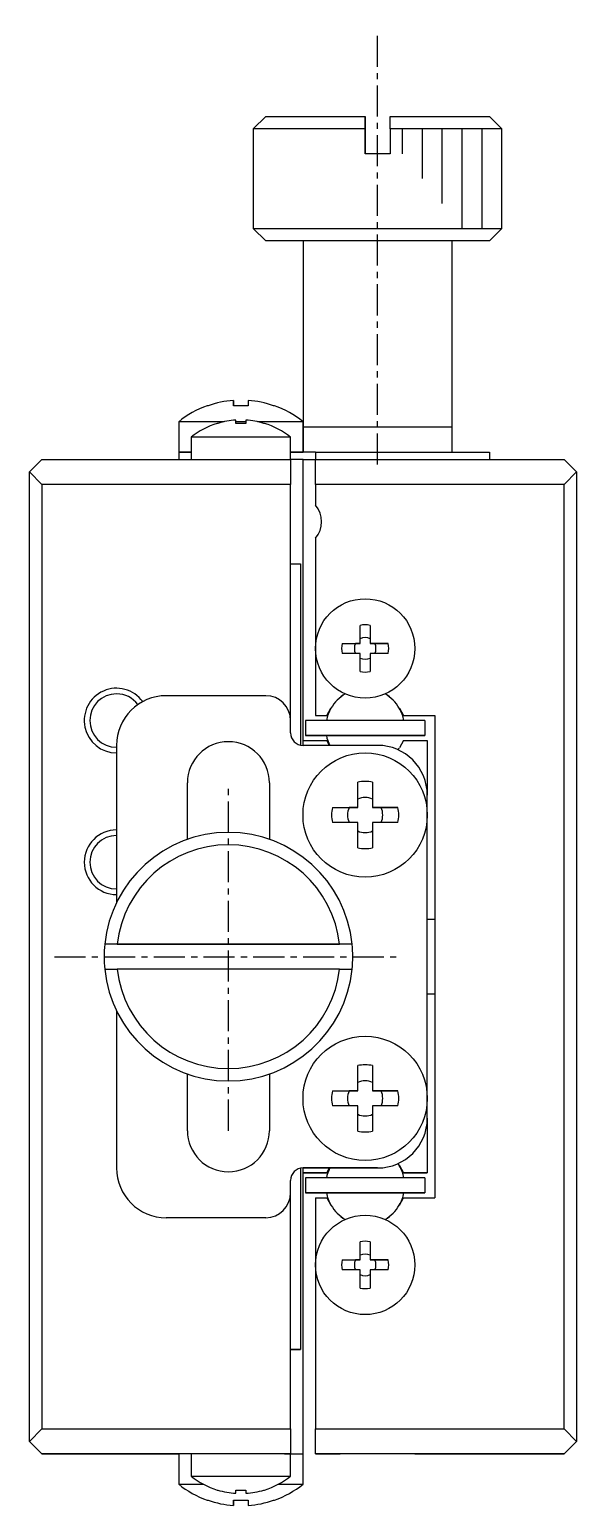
# Model space of a CAD drawing. Extents: x 10 to 270, y 10 to 154.
# Drawn here: x 45.1 to 67.1, y 58.3 to 117.7 of the extents above; entities that cross this region are included whole.
import ezdxf

# ---------------------------------------------------------------- set-up
doc = ezdxf.new("R2010")
doc.units = 0
doc.linetypes.add('CENTER', pattern=[2, 1.25, -0.25, 0.25, -0.25])
doc.layers.get('0').update_dxf_attribs({"linetype": 'CONTINUOUS'})
doc.layers.add('CENTER', color=1, linetype='CENTER')

msp = doc.modelspace()

# ---------------------------------------------------------------- linework, layer by layer
at = {"color": 7, "linetype": 'CONTINUOUS'}
for p, q in [((54.576, 114.202), (54.076, 113.702)), ((54.576, 114.202), (58.576, 114.202)), ((58.576, 114.202), (58.576, 113.702)), ((58.576, 113.702), (58.576, 114.202)), ((59.576, 114.202), (63.576, 114.202)), ((59.576, 113.702), (59.576, 114.202)), ((64.076, 113.702), (63.576, 114.202)), ((58.576, 113.702), (54.076, 113.702)), ((54.076, 113.702), (54.076, 109.702)), ((58.576, 113.702), (58.576, 112.702)), ((58.576, 112.702), (58.576, 113.702)), ((64.076, 113.702), (59.576, 113.702)), ((59.576, 113.702), (59.576, 112.702)), ((64.076, 109.702), (64.076, 113.702)), ((59.576, 112.702), (58.576, 112.702)), ((54.076, 109.702), (64.076, 109.702)), ((54.076, 109.702), (54.576, 109.202)), ((63.576, 109.202), (64.076, 109.702)), ((56.076, 109.202), (54.576, 109.202)), ((63.576, 109.202), (54.576, 109.202)), ((59.076, 109.202), (56.076, 109.202)), ((62.076, 109.202), (56.076, 109.202)), ((56.076, 109.202), (56.076, 101.924)), ((62.076, 109.202), (59.076, 109.202)), ((63.576, 109.202), (62.076, 109.202)), ((62.076, 101.702), (62.076, 109.202)), ((53.276, 102.567), (53.276, 102.779)), ((53.276, 102.779), (53.276, 102.567)), ((53.276, 102.779), (53.276, 102.779)), ((53.876, 102.779), (53.876, 102.567)), ((52.259, 102.567), (52.226, 102.567)), ((52.259, 102.567), (52.226, 102.567)), ((52.259, 102.567), (52.226, 102.567)), ((52.259, 102.567), (52.226, 102.567)), ((53.876, 102.567), (53.276, 102.567)), ((53.876, 102.567), (53.276, 102.567)), ((54.926, 102.567), (54.892, 102.567)), ((54.926, 102.567), (54.892, 102.567)), ((54.926, 102.567), (54.892, 102.567)), ((54.926, 102.567), (54.892, 102.567)), ((51.076, 101.925), (51.076, 101.924)), ((52.905, 101.924), (51.076, 101.924)), ((51.076, 101.924), (51.076, 100.702)), ((52.647, 101.858), (52.626, 101.858)), ((52.647, 101.858), (52.626, 101.858)), ((53.376, 101.858), (53.376, 101.989)), ((53.576, 101.924), (53.376, 101.924)), ((53.776, 101.858), (53.376, 101.858)), ((53.776, 101.924), (53.576, 101.924)), ((53.776, 101.989), (53.776, 101.858)), ((56.076, 101.925), (54.246, 101.925)), ((56.076, 101.924), (54.247, 101.924)), ((54.526, 101.858), (54.504, 101.858)), ((54.526, 101.858), (54.504, 101.858)), ((56.076, 101.924), (56.076, 101.925)), ((56.076, 100.702), (56.076, 101.924)), ((56.076, 101.924), (56.076, 101.702)), ((59.076, 101.702), (56.076, 101.702)), ((59.076, 101.702), (56.076, 101.702)), ((56.076, 101.702), (56.076, 100.702)), ((62.076, 101.702), (59.076, 101.702)), ((62.076, 101.702), (59.076, 101.702)), ((62.076, 100.702), (62.076, 101.702)), ((55.576, 101.3), (51.576, 101.3)), ((51.576, 101.3), (51.576, 100.402)), ((55.576, 100.402), (55.576, 101.3)), ((45.076, 99.902), (45.576, 100.402)), ((45.576, 100.402), (55.576, 100.402)), ((51.076, 100.702), (51.076, 100.402)), ((51.076, 100.702), (51.576, 100.702)), ((51.576, 100.702), (51.076, 100.702)), ((51.576, 100.702), (51.076, 100.702)), ((55.576, 100.702), (56.076, 100.702)), ((56.076, 100.702), (55.576, 100.702)), ((56.076, 100.702), (55.576, 100.702)), ((55.576, 100.402), (55.576, 99.402)), ((56.076, 100.402), (55.576, 100.402)), ((56.576, 100.702), (56.076, 100.702)), ((56.076, 100.402), (56.576, 100.402)), ((56.076, 100.402), (56.576, 100.402)), ((56.076, 89.102), (56.076, 100.402)), ((56.576, 100.702), (56.576, 100.402)), ((56.576, 100.702), (57.576, 100.702)), ((56.576, 100.402), (66.576, 100.402)), ((56.576, 99.402), (56.576, 100.402)), ((57.576, 100.702), (61.576, 100.702)), ((61.576, 100.702), (63.576, 100.702)), ((63.576, 100.702), (63.576, 100.402)), ((66.576, 100.402), (67.076, 99.902)), ((45.076, 60.902), (45.076, 99.902)), ((45.576, 99.402), (45.076, 99.902)), ((67.076, 99.902), (66.576, 99.402)), ((67.076, 99.902), (67.076, 94.902)), ((45.576, 99.402), (45.576, 61.402)), ((55.576, 99.402), (45.576, 99.402)), ((55.576, 89.902), (55.576, 99.402)), ((56.576, 99.402), (56.576, 98.563)), ((66.576, 99.402), (56.576, 99.402)), ((66.576, 61.402), (66.576, 99.402)), ((56.576, 97.24), (56.576, 92.802)), ((55.576, 96.202), (55.976, 96.202)), ((55.976, 96.202), (55.976, 88.912)), ((67.076, 94.902), (67.076, 79.102)), ((58.376, 93.002), (58.376, 93.731)), ((58.776, 93.731), (58.776, 93.002)), ((56.576, 92.802), (56.576, 90.102)), ((57.647, 93.002), (58.376, 93.002)), ((57.647, 93.002), (58.189, 93.002)), ((58.376, 93.002), (58.189, 93.002)), ((58.776, 93.002), (59.504, 93.002)), ((58.962, 93.002), (58.776, 93.002)), ((59.504, 93.002), (58.962, 93.002)), ((58.376, 92.602), (57.647, 92.602)), ((58.376, 91.873), (58.376, 92.602)), ((58.776, 92.602), (58.776, 91.873)), ((59.504, 92.602), (58.776, 92.602)), ((54.576, 90.902), (50.576, 90.902)), ((57.031, 90.102), (57.201, 90.396)), ((57.031, 90.102), (57.201, 90.396)), ((59.951, 90.396), (60.12, 90.102)), ((59.951, 90.396), (60.12, 90.102)), ((55.576, 89.402), (55.576, 89.902)), ((60.976, 89.902), (56.176, 89.902)), ((56.176, 89.902), (56.176, 89.302)), ((56.576, 90.102), (57.031, 90.102)), ((56.576, 90.102), (57.031, 90.102)), ((60.12, 90.102), (61.376, 90.102)), ((60.12, 90.102), (61.376, 90.102)), ((60.976, 89.902), (60.976, 89.302)), ((61.376, 90.102), (61.376, 81.902)), ((56.076, 88.902), (56.076, 89.102)), ((56.076, 89.102), (57.031, 89.102)), ((56.176, 89.302), (60.976, 89.302)), ((57.017, 89.302), (56.176, 89.302)), ((57.017, 89.302), (56.926, 89.302)), ((57.017, 89.302), (56.926, 89.302)), ((57.017, 89.302), (56.926, 89.302)), ((57.017, 89.302), (56.926, 89.302)), ((57.017, 89.302), (56.926, 89.302)), ((60.226, 89.302), (56.926, 89.302)), ((57.017, 89.302), (56.926, 89.302)), ((57.017, 89.302), (56.926, 89.302)), ((57.017, 89.302), (56.926, 89.302)), ((57.017, 89.302), (56.926, 89.302)), ((57.017, 89.302), (56.926, 89.302)), ((57.017, 89.302), (56.926, 89.302)), ((57.017, 89.302), (56.926, 89.302)), ((57.017, 89.302), (56.926, 89.302)), ((57.017, 89.302), (56.926, 89.302)), ((57.017, 89.302), (56.926, 89.302)), ((57.147, 88.902), (57.031, 89.102)), ((60.12, 89.102), (59.951, 88.808)), ((60.12, 89.102), (61.076, 89.102)), ((60.976, 89.302), (60.135, 89.302)), ((60.226, 89.302), (60.135, 89.302)), ((60.226, 89.302), (60.135, 89.302)), ((60.226, 89.302), (60.135, 89.302)), ((60.226, 89.302), (60.135, 89.302)), ((60.226, 89.302), (60.135, 89.302)), ((60.226, 89.302), (60.135, 89.302)), ((61.076, 89.102), (61.076, 86.902)), ((48.576, 88.902), (48.576, 82.581)), ((59.076, 88.902), (56.076, 88.902)), ((51.426, 85.122), (51.426, 87.402)), ((54.726, 87.402), (54.726, 85.122)), ((58.276, 86.402), (58.276, 87.418)), ((58.876, 87.418), (58.876, 86.402)), ((61.076, 86.102), (61.076, 86.902)), ((57.259, 86.402), (58.276, 86.402)), ((57.259, 86.402), (57.934, 86.402)), ((58.276, 86.402), (57.934, 86.402)), ((58.876, 86.402), (59.892, 86.402)), ((59.218, 86.402), (58.876, 86.402)), ((59.892, 86.402), (59.218, 86.402)), ((61.076, 84.102), (61.076, 86.102)), ((58.276, 85.802), (57.259, 85.802)), ((58.276, 84.786), (58.276, 85.802)), ((58.876, 85.802), (58.876, 84.786)), ((59.892, 85.802), (58.876, 85.802)), ((61.076, 74.702), (61.076, 84.102)), ((61.376, 81.902), (61.076, 81.902)), ((61.376, 81.902), (61.376, 81.702)), ((61.376, 81.702), (61.376, 81.477)), ((61.376, 81.477), (61.376, 70.702)), ((58.051, 80.902), (48.101, 80.902)), ((48.604, 80.902), (48.101, 80.902)), ((48.604, 80.902), (57.548, 80.902)), ((58.051, 80.902), (57.548, 80.902)), ((48.101, 79.902), (48.604, 79.902)), ((57.548, 79.902), (48.604, 79.902)), ((57.548, 79.902), (58.051, 79.902)), ((67.076, 79.102), (67.076, 78.902)), ((61.076, 78.902), (61.376, 78.902)), ((67.076, 78.902), (67.076, 62.902)), ((48.576, 78.222), (48.576, 71.902)), ((58.276, 75.002), (58.276, 76.018)), ((58.876, 76.018), (58.876, 75.002)), ((51.426, 73.402), (51.426, 75.682)), ((54.726, 75.682), (54.726, 73.402)), ((57.259, 75.002), (58.276, 75.002)), ((57.259, 75.002), (57.934, 75.002)), ((58.276, 75.002), (57.934, 75.002)), ((58.876, 75.002), (59.892, 75.002)), ((59.218, 75.002), (58.876, 75.002)), ((59.892, 75.002), (59.218, 75.002)), ((58.276, 74.402), (57.259, 74.402)), ((58.276, 73.386), (58.276, 74.402)), ((58.876, 74.402), (58.876, 73.386)), ((59.892, 74.402), (58.876, 74.402)), ((61.076, 74.102), (61.076, 74.702)), ((61.076, 73.902), (61.076, 74.102)), ((61.076, 73.902), (61.076, 71.702)), ((55.976, 71.892), (55.976, 64.602)), ((56.076, 71.902), (59.076, 71.902)), ((59.076, 71.902), (56.076, 71.902)), ((56.076, 71.702), (56.076, 71.902)), ((57.031, 71.702), (57.147, 71.902)), ((57.147, 71.902), (57.031, 71.702)), ((59.951, 71.996), (60.12, 71.702)), ((60.12, 71.702), (59.951, 71.996)), ((55.576, 70.902), (55.576, 71.402)), ((57.031, 71.702), (56.076, 71.702)), ((56.076, 71.702), (57.031, 71.702)), ((56.076, 60.402), (56.076, 71.702)), ((60.976, 71.502), (56.176, 71.502)), ((56.176, 71.502), (56.176, 70.902)), ((61.076, 71.702), (60.12, 71.702)), ((60.12, 71.702), (61.076, 71.702)), ((60.976, 71.502), (60.976, 70.902)), ((55.576, 61.402), (55.576, 70.902)), ((56.176, 70.902), (60.976, 70.902)), ((57.017, 70.902), (56.176, 70.902)), ((56.576, 70.702), (57.031, 70.702)), ((56.576, 70.702), (56.576, 68.002)), ((57.017, 70.902), (56.926, 70.902)), ((57.017, 70.902), (56.926, 70.902)), ((57.017, 70.902), (56.926, 70.902)), ((57.017, 70.902), (56.926, 70.902)), ((60.226, 70.902), (56.926, 70.902)), ((57.017, 70.902), (56.926, 70.902)), ((57.017, 70.902), (56.926, 70.902)), ((57.017, 70.902), (56.926, 70.902)), ((57.017, 70.902), (56.926, 70.902)), ((57.017, 70.902), (56.926, 70.902)), ((57.017, 70.902), (56.926, 70.902)), ((57.017, 70.902), (56.926, 70.902)), ((57.017, 70.902), (56.926, 70.902)), ((57.017, 70.902), (56.926, 70.902)), ((57.017, 70.902), (56.926, 70.902)), ((57.017, 70.902), (56.926, 70.902)), ((57.031, 70.702), (57.201, 70.408)), ((59.951, 70.408), (60.12, 70.702)), ((60.12, 70.702), (61.376, 70.702)), ((60.976, 70.902), (60.135, 70.902)), ((60.226, 70.902), (60.135, 70.902)), ((60.226, 70.902), (60.135, 70.902)), ((60.226, 70.902), (60.135, 70.902)), ((60.226, 70.902), (60.135, 70.902)), ((60.226, 70.902), (60.135, 70.902)), ((60.226, 70.902), (60.135, 70.902)), ((60.226, 70.902), (60.135, 70.902)), ((60.226, 70.902), (60.135, 70.902)), ((60.226, 70.902), (60.135, 70.902)), ((54.576, 69.902), (50.576, 69.902)), ((54.576, 69.902), (50.576, 69.902)), ((58.376, 68.202), (58.376, 68.931)), ((58.776, 68.931), (58.776, 68.202)), ((56.576, 68.002), (56.576, 61.402)), ((57.647, 68.202), (58.376, 68.202)), ((57.647, 68.202), (58.189, 68.202)), ((58.376, 67.802), (57.647, 67.802)), ((58.376, 68.202), (58.189, 68.202)), ((58.376, 67.073), (58.376, 67.802)), ((58.776, 68.202), (59.504, 68.202)), ((58.962, 68.202), (58.776, 68.202)), ((58.776, 67.802), (58.776, 67.073)), ((59.504, 67.802), (58.776, 67.802)), ((59.504, 68.202), (58.962, 68.202)), ((55.976, 64.602), (55.576, 64.602)), ((55.576, 64.602), (55.976, 64.602)), ((67.076, 62.902), (67.076, 60.902)), ((45.076, 60.902), (45.576, 61.402)), ((45.576, 61.402), (55.576, 61.402)), ((55.576, 61.402), (55.576, 60.402)), ((56.576, 61.402), (66.576, 61.402)), ((56.576, 60.402), (56.576, 61.402)), ((66.576, 61.402), (67.076, 60.902)), ((45.576, 60.402), (45.076, 60.902)), ((45.076, 60.902), (45.576, 60.402)), ((45.426, 60.552), (45.076, 60.902)), ((45.076, 60.902), (45.426, 60.552)), ((67.076, 60.902), (66.576, 60.402)), ((66.576, 60.402), (67.076, 60.902)), ((55.576, 60.402), (45.576, 60.402)), ((45.576, 60.402), (51.076, 60.402)), ((51.576, 60.402), (50.776, 60.402)), ((51.076, 60.402), (50.776, 60.402)), ((51.076, 60.402), (51.076, 59.179)), ((51.576, 60.402), (51.576, 59.504)), ((55.326, 60.402), (55.576, 60.402)), ((55.326, 60.402), (55.576, 60.402)), ((55.576, 60.402), (56.076, 60.402)), ((55.576, 59.504), (55.576, 60.402)), ((56.076, 59.179), (56.076, 60.402)), ((66.576, 60.402), (56.576, 60.402)), ((56.576, 60.402), (57.576, 60.402)), ((60.576, 60.402), (66.576, 60.402)), ((51.576, 59.504), (55.576, 59.504)), ((51.076, 59.179), (52.068, 59.179)), ((52.626, 58.946), (52.647, 58.946)), ((52.626, 58.946), (52.647, 58.946)), ((53.376, 58.946), (53.776, 58.946)), ((53.376, 58.814), (53.376, 58.946)), ((53.776, 58.946), (53.776, 58.814)), ((54.504, 58.946), (54.526, 58.946)), ((54.504, 58.946), (54.526, 58.946)), ((55.084, 59.179), (56.076, 59.179)), ((52.226, 58.537), (52.259, 58.537)), ((52.226, 58.537), (52.259, 58.537)), ((53.276, 58.537), (53.876, 58.537)), ((53.276, 58.324), (53.276, 58.537)), ((53.276, 58.537), (53.276, 58.324)), ((53.276, 58.324), (53.276, 58.537)), ((53.276, 58.324), (53.276, 58.537)), ((53.876, 58.537), (53.876, 58.324)), ((54.892, 58.537), (54.926, 58.537)), ((54.892, 58.537), (54.926, 58.537))]:
    msp.add_line(p, q, dxfattribs=at)
at = {"color": 3, "linetype": 'CONTINUOUS'}
for p, q in [((60.076, 112.702), (60.076, 113.702)), ((60.876, 111.702), (60.876, 113.702)), ((61.676, 110.702), (61.676, 113.702)), ((62.476, 109.702), (62.476, 113.702)), ((63.276, 109.702), (63.276, 113.702))]:
    msp.add_line(p, q, dxfattribs=at)
at = {"color": 7, "linetype": 'CONTINUOUS'}
for centre, radius in [((58.576, 92.802), 2), ((58.576, 86.102), 2.5), ((58.576, 74.702), 2.5), ((58.576, 68.002), 2)]:
    msp.add_circle(centre, radius, dxfattribs=at)
for centre, radius, start, end in [((53.576, 98.802), 3.989, 94.31339, 109.2682), ((53.576, 98.802), 3.989, 70.7318, 85.68661), ((53.576, 98.802), 4, 109.72463, 128.68219), ((53.576, 98.802), 4, 109.72463, 128.68219), ((53.576, 98.802), 4, 51.31781, 70.27537), ((53.576, 98.802), 4, 51.31781, 70.27537), ((53.576, 98.802), 3.2, 107.27, 128.68219), ((53.576, 98.802), 3.194, 93.59035, 106.90526), ((53.576, 98.802), 3.194, 73.09474, 86.40965), ((53.576, 98.802), 3.2, 51.31781, 72.73), ((55.826, 97.902), 1, 318.59038, 41.40962), ((58.576, 92.802), 0.95, 77.8468, 102.1532), ((58.576, 92.802), 0.435, 62.63352, 117.36648), ((58.576, 92.802), 0.95, 167.8468, 192.1532), ((58.576, 92.802), 0.435, 152.63352, 207.36648), ((58.576, 92.802), 0.435, 332.63352, 27.36648), ((58.576, 92.802), 0.95, 347.8468, 12.1532), ((58.576, 92.802), 0.435, 242.63352, 297.36648), ((58.576, 92.802), 0.95, 257.8468, 282.1532), ((48.576, 89.902), 1.075, 90, 270), ((48.576, 89.902), 1.075, 36.79492, 90), ((50.576, 88.902), 2, 90, 180), ((54.576, 89.902), 1, 0, 90), ((58.691, 89.487), 1.75, 121.88154, 135), ((58.576, 89.602), 1.587, 120.43319, 135.00025), ((58.576, 89.602), 1.587, 44.99975, 59.56681), ((58.461, 89.487), 1.75, 45, 58.11846), ((58.576, 89.602), 1.587, 149.99997, 169.10693), ((58.576, 89.602), 1.587, 135, 150), ((58.576, 89.602), 1.587, 30, 45), ((58.576, 89.602), 1.587, 10.89309, 30.00003), ((56.076, 89.402), 0.5, 180, 270), ((58.576, 89.602), 1.587, 190.89309, 206.16414), ((53.076, 87.402), 1.65, 0, 180), ((59.076, 86.902), 2, 0, 90), ((58.576, 89.602), 1.587, 326.45538, 330), ((58.576, 86.102), 1.35, 77.16041, 102.83959), ((58.576, 86.102), 0.708, 64.94809, 115.05191), ((58.576, 86.102), 1.35, 167.16041, 192.83959), ((58.576, 86.102), 0.708, 154.94809, 205.05191), ((58.576, 86.102), 0.708, 334.94809, 25.05191), ((58.576, 86.102), 1.35, 347.16041, 12.83959), ((48.576, 84.202), 1.075, 90, 270), ((53.076, 80.402), 5, 5.73795, 174.25961), ((58.576, 86.102), 0.708, 244.94809, 295.05191), ((53.076, 80.402), 4.5, 6.37815, 173.61941), ((58.576, 86.102), 1.35, 257.16041, 282.83959), ((53.076, 80.402), 5, 174.25961, 185.73795), ((53.076, 80.402), 5, 354.25961, 5.73795), ((53.076, 80.402), 5, 185.73795, 354.25961), ((53.076, 80.402), 4.5, 186.37815, 353.61941), ((58.576, 74.702), 1.35, 77.16041, 102.83959), ((58.576, 74.702), 0.708, 64.94809, 115.05191), ((58.576, 74.702), 1.35, 167.16041, 192.83959), ((58.576, 74.702), 0.708, 154.94809, 205.05191), ((58.576, 74.702), 0.708, 334.94809, 25.05191), ((58.576, 74.702), 1.35, 347.16041, 12.83959), ((58.576, 74.702), 0.708, 244.94809, 295.05191), ((59.076, 73.902), 2, 270, 0), ((53.076, 73.402), 1.65, 180, 0), ((58.576, 74.702), 1.35, 257.16041, 282.83959), ((50.576, 71.902), 2, 180, 270), ((56.076, 71.402), 0.5, 90, 180), ((58.576, 71.202), 1.587, 153.83577, 169.10694), ((58.576, 71.202), 1.587, 30, 33.54462), ((58.576, 71.202), 1.587, 10.89306, 30), ((54.576, 70.902), 1, 270, 0), ((58.576, 71.202), 1.587, 190.89311, 210), ((58.576, 71.202), 1.587, 330, 349.10692), ((58.576, 71.202), 1.587, 210, 225), ((58.691, 71.317), 1.75, 225, 238.11847), ((58.576, 71.202), 1.587, 225.00025, 239.56674), ((58.576, 71.202), 1.587, 300.43326, 314.99975), ((58.461, 71.317), 1.75, 301.88153, 315), ((58.576, 71.202), 1.587, 315, 330), ((58.576, 68.002), 0.95, 77.8468, 102.1532), ((58.576, 68.002), 0.435, 62.63352, 117.36648), ((58.576, 68.002), 0.95, 167.8468, 192.1532), ((58.576, 68.002), 0.435, 152.63352, 207.36648), ((58.576, 68.002), 0.435, 332.63352, 27.36648), ((58.576, 68.002), 0.95, 347.8468, 12.1532), ((58.576, 68.002), 0.435, 242.63352, 297.36648), ((58.576, 68.002), 0.95, 257.8468, 282.1532), ((53.576, 62.002), 3.2, 231.31781, 252.73), ((53.576, 62.002), 3.2, 287.27, 308.68219), ((53.576, 62.302), 4, 231.31781, 250.27537), ((53.576, 62.002), 3.194, 253.09474, 266.40965), ((53.576, 62.002), 3.194, 273.59035, 286.90526), ((53.576, 62.302), 4, 289.72463, 308.68219), ((53.576, 62.302), 3.989, 250.7318, 265.68661), ((53.576, 62.302), 3.989, 274.31339, 289.2682)]:
    msp.add_arc(centre, radius, start, end, dxfattribs=at)
at = {"color": 3, "linetype": 'CONTINUOUS'}
for centre, start in [((48.576, 89.902), 35.87386), ((48.576, 84.202), 90)]:
    msp.add_arc(centre, 1.3, start, 270, dxfattribs=at)
at = {"layer": 'CENTER', "color": 1, "linetype": 'CENTER'}
for p, q in [((59.076, 100.202), (59.076, 117.702)), ((53.076, 73.402), (53.076, 87.402)), ((46.076, 80.402), (60.076, 80.402))]:
    msp.add_line(p, q, dxfattribs=at)

doc.saveas('drawing.dxf')
